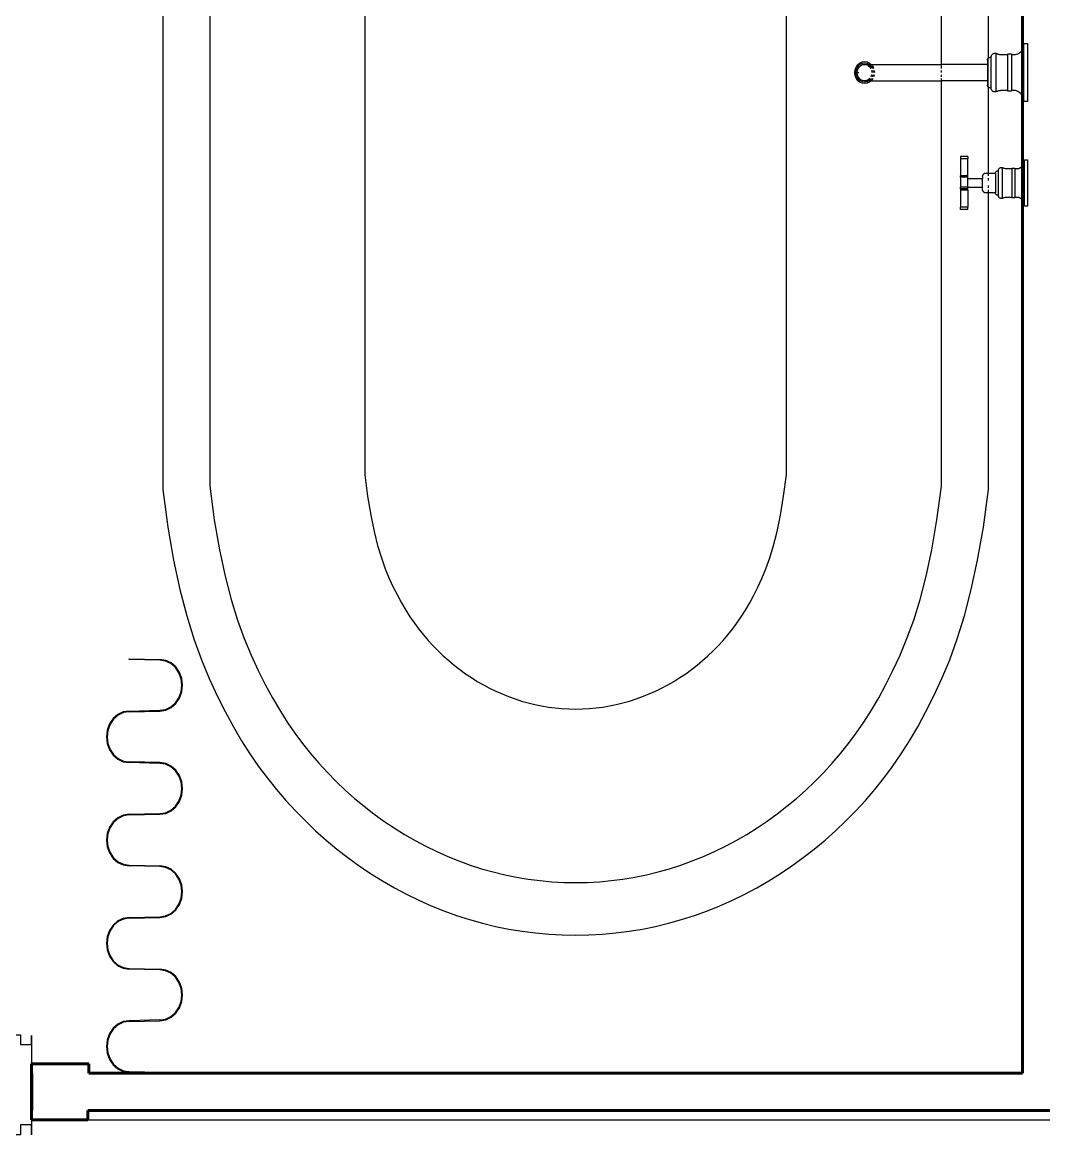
# Model space of a CAD drawing. Header units: metres. Extents: x 12.2 to 77.2, y 18.8 to 35.5.
# Drawn here: x 18.845 to 20.233, y 26.511 to 28.023 of the extents above; entities that cross this region are included whole.
import ezdxf

# ---------------------------------------------------------------- set-up
doc = ezdxf.new("R2010")
doc.units = ezdxf.units.M
doc.layers.add('A-WALL', color=250, linetype='Continuous', lineweight=60)

# ---------------------------------------------------------------- blocks, each defined once
blk = doc.blocks.new('*U26')
blk.add_lwpolyline([(33.6, 1124.4, -0.396717), (966.4, 192)], format="xyb")
for points in [[(72, 192), (33.6, 192), (33.6, 1124.4), (72, 1124.4)], [(33.6, 192), (16.8, 192), (16.8, 192), (16.8, 192), (16.8, 192), (16.8, 177), (0, 177), (0, 190.9), (0, 40.9), (0, 55.9), (16.8, 55.9), (16.8, 40.9), (33.6, 40.9), (33.6, 40.9), (50, 40.9), (50, 144), (33.6, 144)], [(1000, 177), (1000, 192), (1000, 192), (1000, 40.9), (1000, 55.9), (983.2, 55.9), (983.2, 40.9), (966.4, 40.9), (966.4, 40.9), (950, 40.9), (950, 144), (966.4, 144), (966.4, 192), (983.2, 192), (983.2, 177)]]:
    blk.add_lwpolyline(points, close=True)
blk.add_lwpolyline([(33.6, 192), (72, 192)])

msp = doc.modelspace()

# ---------------------------------------------------------------- linework, layer by layer
for p, q in [((19.036, 28.521), (19.036, 27.3877)), ((19.0999, 28.5163), (19.0999, 27.3924)), ((20.0938, 27.9655), (20.0938, 28.5163)), ((19.3103, 28.5008), (19.3103, 27.4079)), ((19.8833, 27.4079), (19.8833, 28.5008)), ((20.1576, 27.974), (20.1576, 28.0908)), ((20.2053, 27.9898), (20.2056, 27.9917)), ((20.2056, 27.9917), (20.2058, 27.9937)), ((20.2058, 27.9937), (20.2108, 27.9937)), ((20.2058, 27.9149), (20.2058, 27.9937)), ((20.2108, 27.9937), (20.2108, 27.9149)), ((20.1613, 27.9757), (20.1614, 27.9764)), ((20.1614, 27.9764), (20.1616, 27.9771)), ((20.1616, 27.9771), (20.1619, 27.9777)), ((20.1619, 27.9777), (20.1623, 27.9784)), ((20.1623, 27.9784), (20.1627, 27.9789)), ((20.1627, 27.9789), (20.1632, 27.9794)), ((20.1632, 27.9794), (20.1638, 27.9798)), ((20.1638, 27.9798), (20.1644, 27.9801)), ((20.1644, 27.9801), (20.165, 27.9804)), ((20.165, 27.9804), (20.1656, 27.9805)), ((20.1656, 27.9805), (20.1663, 27.9806)), ((20.1663, 27.9806), (20.1679, 27.9806)), ((20.1679, 27.9806), (20.1686, 27.9803)), ((20.1679, 27.9806), (20.1679, 27.9281)), ((20.1686, 27.9803), (20.1693, 27.98)), ((20.1693, 27.98), (20.17, 27.9797)), ((20.17, 27.9797), (20.1706, 27.9795)), ((20.1706, 27.9795), (20.1713, 27.9793)), ((20.1713, 27.9793), (20.172, 27.9792)), ((20.172, 27.9792), (20.1727, 27.979)), ((20.1727, 27.979), (20.1734, 27.9789)), ((20.1734, 27.9789), (20.1741, 27.9788)), ((20.1741, 27.9788), (20.1749, 27.9787)), ((20.1749, 27.9787), (20.1756, 27.9787)), ((20.1756, 27.9787), (20.1763, 27.9787)), ((20.1763, 27.9787), (20.1841, 27.9787)), ((20.1841, 27.9796), (20.1891, 27.9796)), ((20.1841, 27.9796), (20.1841, 27.9787)), ((20.1841, 27.9299), (20.1841, 27.9787)), ((20.1891, 27.9796), (20.1891, 27.9787)), ((20.1891, 27.9787), (20.1924, 27.9787)), ((20.1891, 27.9787), (20.1891, 27.9299)), ((20.1924, 27.9787), (20.1942, 27.9788)), ((20.1942, 27.9788), (20.1959, 27.9792)), ((20.1959, 27.9792), (20.1975, 27.9798)), ((20.1975, 27.9798), (20.1991, 27.9807)), ((20.1991, 27.9807), (20.2005, 27.9818)), ((20.2005, 27.9818), (20.2019, 27.9831)), ((20.2019, 27.9831), (20.203, 27.9846)), ((20.203, 27.9846), (20.204, 27.9862)), ((20.204, 27.9863), (20.2047, 27.9879)), ((20.204, 27.9862), (20.204, 27.9863)), ((20.2047, 27.9879), (20.2053, 27.9898)), ((19.9765, 27.9582), (19.9778, 27.9618)), ((19.9778, 27.9618), (19.9799, 27.9649)), ((19.9793, 27.9609), (19.9811, 27.9636)), ((19.9799, 27.9649), (19.9827, 27.9673)), ((19.9807, 27.9599), (19.9823, 27.9622)), ((19.9811, 27.9636), (19.9835, 27.9657)), ((19.9823, 27.9622), (19.9844, 27.964)), ((19.9827, 27.9673), (19.9859, 27.9688)), ((19.9835, 27.9657), (19.9864, 27.967)), ((19.9844, 27.964), (19.9868, 27.9651)), ((19.9859, 27.9688), (19.9894, 27.9693)), ((19.9864, 27.967), (19.9894, 27.9674)), ((19.9868, 27.9651), (19.9894, 27.9655)), ((19.9894, 27.9693), (19.9928, 27.9688)), ((19.9894, 27.9674), (19.9924, 27.967)), ((19.9894, 27.9655), (19.992, 27.9651)), ((19.9894, 27.9655), (19.9954, 27.9655)), ((19.9924, 27.967), (19.9952, 27.9657)), ((19.9928, 27.9688), (19.9961, 27.9673)), ((19.9934, 27.9645), (19.9944, 27.964)), ((19.9944, 27.964), (19.9964, 27.9622)), ((19.9952, 27.9657), (19.9954, 27.9655)), ((19.9954, 27.9655), (19.9971, 27.9641)), ((19.9982, 27.9655), (19.9954, 27.9655)), ((19.9961, 27.9673), (19.9982, 27.9655)), ((19.9964, 27.9622), (19.998, 27.9599)), ((19.9972, 27.964), (19.9976, 27.9636)), ((19.9976, 27.9636), (19.9995, 27.9609)), ((19.9982, 27.9655), (19.9987, 27.965)), ((19.9982, 27.9655), (20.0938, 27.9655)), ((19.9995, 27.964), (20.001, 27.9618)), ((20.001, 27.9618), (20.0017, 27.9599)), ((20.0938, 27.9651), (20.0938, 27.9655)), ((20.1563, 27.9655), (20.0938, 27.9655)), ((20.0938, 27.9599), (20.0938, 27.964)), ((20.1563, 27.9712), (20.1564, 27.9718)), ((20.1563, 27.9712), (20.1563, 27.9655)), ((20.1563, 27.9655), (20.1563, 27.9431)), ((20.1564, 27.9718), (20.1566, 27.9724)), ((20.1566, 27.9724), (20.1568, 27.973)), ((20.1568, 27.973), (20.1571, 27.9735)), ((20.1571, 27.9735), (20.1575, 27.974)), ((20.1575, 27.974), (20.1576, 27.974)), ((20.1575, 27.9347), (20.1575, 27.974)), ((20.1576, 27.974), (20.158, 27.9744)), ((20.158, 27.9744), (20.1585, 27.9747)), ((20.1585, 27.9747), (20.159, 27.9749)), ((20.159, 27.9749), (20.1596, 27.975)), ((20.1596, 27.975), (20.1601, 27.9751)), ((20.1601, 27.9751), (20.1607, 27.9751)), ((20.1607, 27.9751), (20.1613, 27.9749)), ((20.1613, 27.9749), (20.1613, 27.9757)), ((20.1613, 27.9337), (20.1613, 27.9749)), ((19.976, 27.9543), (19.9765, 27.9582)), ((19.9765, 27.9504), (19.976, 27.9543)), ((19.9778, 27.9468), (19.9765, 27.9504)), ((19.9777, 27.9543), (19.9781, 27.9577)), ((19.9781, 27.9509), (19.9777, 27.9543)), ((19.9799, 27.9437), (19.9778, 27.9468)), ((19.9781, 27.9577), (19.9793, 27.9609)), ((19.9793, 27.9477), (19.9781, 27.9509)), ((19.9811, 27.945), (19.9793, 27.9477)), ((19.9794, 27.9543), (19.9798, 27.9572)), ((19.9798, 27.9514), (19.9794, 27.9543)), ((19.9794, 27.9543), (19.9816, 27.9543)), ((19.9798, 27.9572), (19.9807, 27.9599)), ((19.9807, 27.9487), (19.9798, 27.9514)), ((19.9823, 27.9464), (19.9807, 27.9487)), ((19.9844, 27.9446), (19.9823, 27.9464)), ((19.9964, 27.9464), (19.9944, 27.9446)), ((19.9986, 27.9464), (19.9976, 27.945)), ((19.999, 27.9514), (19.998, 27.9487)), ((20.0007, 27.9464), (19.9988, 27.9437)), ((19.999, 27.9572), (19.9994, 27.9543)), ((19.9995, 27.9609), (19.9999, 27.9599)), ((20.0007, 27.9509), (19.9999, 27.9487)), ((20.0007, 27.9572), (20.0011, 27.9543)), ((20.0007, 27.9514), (20.0007, 27.9509)), ((20.0023, 27.9504), (20.0017, 27.9487)), ((20.0024, 27.9514), (20.0023, 27.9504)), ((20.0024, 27.9572), (20.0027, 27.9543)), ((20.0938, 27.9543), (20.0938, 27.9572)), ((20.0938, 27.9487), (20.0938, 27.9514)), ((20.0938, 27.9431), (20.0938, 27.9464)), ((19.9827, 27.9413), (19.9799, 27.9437)), ((19.9835, 27.9429), (19.9811, 27.945)), ((19.9859, 27.9398), (19.9827, 27.9413)), ((19.9864, 27.9416), (19.9835, 27.9429)), ((19.9868, 27.9435), (19.9844, 27.9446)), ((19.9894, 27.9393), (19.9859, 27.9398)), ((19.9894, 27.9412), (19.9864, 27.9416)), ((19.9894, 27.9431), (19.9868, 27.9435)), ((19.992, 27.9435), (19.9894, 27.9431)), ((19.9894, 27.9431), (19.9954, 27.9431)), ((19.9924, 27.9416), (19.9894, 27.9412)), ((19.9928, 27.9398), (19.9894, 27.9393)), ((19.9944, 27.9446), (19.992, 27.9435)), ((19.9952, 27.9429), (19.9924, 27.9416)), ((19.9961, 27.9413), (19.9928, 27.9398)), ((19.9954, 27.9431), (19.9952, 27.9429)), ((19.9976, 27.945), (19.9954, 27.9431)), ((19.9982, 27.9431), (19.9954, 27.9431)), ((19.9982, 27.9431), (19.9961, 27.9413)), ((19.9988, 27.9437), (19.9982, 27.9431)), ((19.9982, 27.9431), (20.0938, 27.9431)), ((20.0938, 27.3924), (20.0938, 27.9431)), ((20.1563, 27.9431), (20.0938, 27.9431)), ((20.1563, 27.9431), (20.1563, 27.9374)), ((20.1564, 27.9368), (20.1563, 27.9374)), ((20.1566, 27.9362), (20.1564, 27.9368)), ((20.1568, 27.9356), (20.1566, 27.9362)), ((20.1571, 27.9351), (20.1568, 27.9356)), ((20.1575, 27.9347), (20.1571, 27.9351)), ((20.1576, 27.9346), (20.1575, 27.9347)), ((20.158, 27.9343), (20.1576, 27.9346)), ((20.1576, 27.8178), (20.1576, 27.9346)), ((20.1585, 27.9339), (20.158, 27.9343)), ((20.159, 27.9337), (20.1585, 27.9339)), ((20.1596, 27.9336), (20.159, 27.9337)), ((20.1601, 27.9335), (20.1596, 27.9336)), ((20.1607, 27.9336), (20.1601, 27.9335)), ((20.1613, 27.9337), (20.1607, 27.9336)), ((20.1613, 27.9329), (20.1613, 27.9337)), ((20.1614, 27.9322), (20.1613, 27.9329)), ((20.1616, 27.9315), (20.1614, 27.9322)), ((20.1619, 27.9309), (20.1616, 27.9315)), ((20.1623, 27.9303), (20.1619, 27.9309)), ((20.1627, 27.9297), (20.1623, 27.9303)), ((20.1632, 27.9292), (20.1627, 27.9297)), ((20.1638, 27.9288), (20.1632, 27.9292)), ((20.1644, 27.9285), (20.1638, 27.9288)), ((20.165, 27.9282), (20.1644, 27.9285)), ((20.1656, 27.9281), (20.165, 27.9282)), ((20.1663, 27.9281), (20.1656, 27.9281)), ((20.1679, 27.9281), (20.1663, 27.9281)), ((20.1686, 27.9284), (20.1679, 27.9281)), ((20.1693, 27.9286), (20.1686, 27.9284)), ((20.17, 27.9289), (20.1693, 27.9286)), ((20.1706, 27.9291), (20.17, 27.9289)), ((20.1713, 27.9293), (20.1706, 27.9291)), ((20.172, 27.9295), (20.1713, 27.9293)), ((20.1727, 27.9296), (20.172, 27.9295)), ((20.1734, 27.9297), (20.1727, 27.9296)), ((20.1741, 27.9298), (20.1734, 27.9297)), ((20.1749, 27.9299), (20.1741, 27.9298)), ((20.1756, 27.9299), (20.1749, 27.9299)), ((20.1763, 27.9299), (20.1756, 27.9299)), ((20.1841, 27.9299), (20.1763, 27.9299)), ((20.1841, 27.929), (20.1841, 27.9299)), ((20.1891, 27.929), (20.1841, 27.929)), ((20.1924, 27.9299), (20.1891, 27.9299)), ((20.1891, 27.929), (20.1891, 27.9299)), ((20.1942, 27.9298), (20.1924, 27.9299)), ((20.1959, 27.9294), (20.1942, 27.9298)), ((20.1975, 27.9288), (20.1959, 27.9294)), ((20.1991, 27.9279), (20.1975, 27.9288)), ((20.2005, 27.9268), (20.1991, 27.9279)), ((20.2019, 27.9255), (20.2005, 27.9268)), ((20.203, 27.9241), (20.2019, 27.9255)), ((20.204, 27.9224), (20.203, 27.9241)), ((20.204, 27.9223), (20.204, 27.9224)), ((20.2047, 27.9207), (20.204, 27.9223)), ((20.2053, 27.9188), (20.2047, 27.9207)), ((20.2056, 27.9169), (20.2053, 27.9188)), ((20.2058, 27.9149), (20.2056, 27.9169)), ((20.2108, 27.9149), (20.2058, 27.9149)), ((20.1297, 27.8403), (20.1197, 27.8403)), ((20.1197, 27.8403), (20.1197, 27.837)), ((20.1297, 27.8403), (20.1297, 27.837)), ((20.1297, 27.837), (20.1197, 27.837)), ((20.1197, 27.837), (20.1197, 27.8139)), ((20.1297, 27.8139), (20.1297, 27.837)), ((20.1736, 27.825), (20.1741, 27.8252)), ((20.1741, 27.8252), (20.1746, 27.8253)), ((20.1746, 27.8253), (20.1752, 27.8253)), ((20.1752, 27.8253), (20.1765, 27.8253)), ((20.1765, 27.8253), (20.177, 27.8251)), ((20.1765, 27.8253), (20.1765, 27.7833)), ((20.177, 27.8251), (20.1776, 27.8249)), ((20.2002, 27.8247), (20.2014, 27.8254)), ((20.2014, 27.8254), (20.2026, 27.8263)), ((20.2026, 27.8263), (20.2036, 27.8273)), ((20.2036, 27.8273), (20.204, 27.8278)), ((20.204, 27.8278), (20.2046, 27.8285)), ((20.2046, 27.8285), (20.2053, 27.8298)), ((20.2053, 27.8298), (20.206, 27.8312)), ((20.206, 27.8312), (20.2064, 27.8327)), ((20.2064, 27.8327), (20.2067, 27.8343)), ((20.2067, 27.8343), (20.2068, 27.8358)), ((20.2068, 27.8358), (20.2108, 27.8358)), ((20.2068, 27.7728), (20.2068, 27.8358)), ((20.2108, 27.8358), (20.2108, 27.7728)), ((20.1197, 27.8123), (20.1197, 27.8139)), ((20.1297, 27.8139), (20.1197, 27.8139)), ((20.1297, 27.8123), (20.1197, 27.8123)), ((20.1197, 27.8123), (20.1197, 27.7985)), ((20.1297, 27.8123), (20.1297, 27.8139)), ((20.1297, 27.8103), (20.1297, 27.8123)), ((20.1297, 27.8103), (20.1498, 27.8103)), ((20.1297, 27.7985), (20.1297, 27.8103)), ((20.1498, 27.8139), (20.1499, 27.8145)), ((20.1498, 27.8133), (20.1498, 27.8139)), ((20.1498, 27.8133), (20.1498, 27.8103)), ((20.1498, 27.7983), (20.1498, 27.8103)), ((20.1499, 27.8145), (20.1501, 27.8151)), ((20.1501, 27.8151), (20.1503, 27.8156)), ((20.1503, 27.8156), (20.1506, 27.8161)), ((20.1506, 27.8161), (20.151, 27.8165)), ((20.151, 27.8165), (20.1514, 27.8169)), ((20.1514, 27.8169), (20.1518, 27.8172)), ((20.1518, 27.8172), (20.1523, 27.8175)), ((20.1523, 27.8175), (20.1528, 27.8177)), ((20.1528, 27.8177), (20.1533, 27.8178)), ((20.1533, 27.8178), (20.1538, 27.8178)), ((20.1538, 27.8178), (20.1576, 27.8178)), ((20.1576, 27.8178), (20.1672, 27.8178)), ((20.1576, 27.8139), (20.1576, 27.8174)), ((20.1576, 27.8078), (20.1576, 27.8111)), ((20.1672, 27.8183), (20.1674, 27.8188)), ((20.1672, 27.8178), (20.1672, 27.8183)), ((20.1672, 27.8178), (20.1672, 27.7908)), ((20.1674, 27.8188), (20.1676, 27.8193)), ((20.1676, 27.8193), (20.1679, 27.8197)), ((20.1679, 27.8197), (20.1682, 27.8201)), ((20.1682, 27.8201), (20.1685, 27.8204)), ((20.1685, 27.8204), (20.1689, 27.8206)), ((20.1689, 27.8206), (20.1694, 27.8208)), ((20.1694, 27.8208), (20.1698, 27.8209)), ((20.1698, 27.8209), (20.1703, 27.821)), ((20.1703, 27.821), (20.1707, 27.8209)), ((20.1707, 27.8209), (20.1712, 27.8208)), ((20.1712, 27.8214), (20.1713, 27.822)), ((20.1712, 27.8208), (20.1712, 27.8214)), ((20.1712, 27.7878), (20.1712, 27.8208)), ((20.1713, 27.822), (20.1715, 27.8226)), ((20.1715, 27.8226), (20.1717, 27.8231)), ((20.1717, 27.8231), (20.172, 27.8236)), ((20.172, 27.8236), (20.1723, 27.824)), ((20.1723, 27.824), (20.1727, 27.8244)), ((20.1727, 27.8244), (20.1732, 27.8247)), ((20.1732, 27.8247), (20.1736, 27.825)), ((20.1776, 27.8249), (20.1781, 27.8247)), ((20.1781, 27.8247), (20.1787, 27.8245)), ((20.1787, 27.8245), (20.1792, 27.8243)), ((20.1792, 27.8243), (20.1798, 27.8242)), ((20.1798, 27.8242), (20.1803, 27.8241)), ((20.1803, 27.8241), (20.1809, 27.824)), ((20.1809, 27.824), (20.1815, 27.8239)), ((20.1815, 27.8239), (20.182, 27.8239)), ((20.182, 27.8239), (20.1826, 27.8238)), ((20.1826, 27.8238), (20.1832, 27.8238)), ((20.1832, 27.8238), (20.1894, 27.8238)), ((20.1894, 27.8246), (20.1934, 27.8246)), ((20.1894, 27.8246), (20.1894, 27.8238)), ((20.1894, 27.8238), (20.1894, 27.7848)), ((20.1934, 27.8246), (20.1934, 27.8238)), ((20.1934, 27.8238), (20.1961, 27.8238)), ((20.1934, 27.8238), (20.1934, 27.7848)), ((20.1961, 27.8238), (20.1975, 27.8239)), ((20.1975, 27.8239), (20.1988, 27.8242)), ((20.1988, 27.8242), (20.2002, 27.8247)), ((20.1297, 27.7985), (20.1197, 27.7985)), ((20.1197, 27.7964), (20.1197, 27.7985)), ((20.1297, 27.7964), (20.1197, 27.7964)), ((20.1197, 27.7964), (20.1197, 27.7947)), ((20.1297, 27.7983), (20.1297, 27.7985)), ((20.1498, 27.7983), (20.1297, 27.7983)), ((20.1297, 27.7964), (20.1297, 27.7983)), ((20.1297, 27.7947), (20.1297, 27.7964)), ((20.1498, 27.7953), (20.1498, 27.7983)), ((20.1498, 27.7947), (20.1498, 27.7953)), ((20.1576, 27.7976), (20.1576, 27.8008)), ((20.1576, 27.7908), (20.1576, 27.7948)), ((20.1197, 27.7947), (20.1197, 27.7716)), ((20.1297, 27.7947), (20.1197, 27.7947)), ((20.1297, 27.7947), (20.1297, 27.7716)), ((20.1499, 27.7942), (20.1498, 27.7947)), ((20.1501, 27.7936), (20.1499, 27.7942)), ((20.1503, 27.7931), (20.1501, 27.7936)), ((20.1506, 27.7926), (20.1503, 27.7931)), ((20.151, 27.7921), (20.1506, 27.7926)), ((20.1514, 27.7918), (20.151, 27.7921)), ((20.1518, 27.7914), (20.1514, 27.7918)), ((20.1523, 27.7912), (20.1518, 27.7914)), ((20.1528, 27.791), (20.1523, 27.7912)), ((20.1533, 27.7909), (20.1528, 27.791)), ((20.1538, 27.7908), (20.1533, 27.7909)), ((20.1576, 27.7908), (20.1538, 27.7908)), ((20.1576, 27.3877), (20.1576, 27.7908)), ((20.1672, 27.7908), (20.1576, 27.7908)), ((20.1672, 27.7903), (20.1672, 27.7908)), ((20.1674, 27.7898), (20.1672, 27.7903)), ((20.1676, 27.7894), (20.1674, 27.7898)), ((20.1679, 27.789), (20.1676, 27.7894)), ((20.1682, 27.7886), (20.1679, 27.789)), ((20.1685, 27.7883), (20.1682, 27.7886)), ((20.1689, 27.788), (20.1685, 27.7883)), ((20.1694, 27.7879), (20.1689, 27.788)), ((20.1698, 27.7877), (20.1694, 27.7879)), ((20.1703, 27.7877), (20.1698, 27.7877)), ((20.1707, 27.7877), (20.1703, 27.7877)), ((20.1712, 27.7878), (20.1707, 27.7877)), ((20.1712, 27.7872), (20.1712, 27.7878)), ((20.1713, 27.7867), (20.1712, 27.7872)), ((20.1715, 27.7861), (20.1713, 27.7867)), ((20.1717, 27.7856), (20.1715, 27.7861)), ((20.172, 27.7851), (20.1717, 27.7856)), ((20.1723, 27.7846), (20.172, 27.7851)), ((20.1727, 27.7843), (20.1723, 27.7846)), ((20.1732, 27.7839), (20.1727, 27.7843)), ((20.1736, 27.7837), (20.1732, 27.7839)), ((20.1741, 27.7835), (20.1736, 27.7837)), ((20.1746, 27.7834), (20.1741, 27.7835)), ((20.1752, 27.7833), (20.1746, 27.7834)), ((20.1765, 27.7833), (20.1752, 27.7833)), ((20.177, 27.7836), (20.1765, 27.7833)), ((20.1776, 27.7838), (20.177, 27.7836)), ((20.1781, 27.784), (20.1776, 27.7838)), ((20.1787, 27.7842), (20.1781, 27.784)), ((20.1792, 27.7843), (20.1787, 27.7842)), ((20.1798, 27.7845), (20.1792, 27.7843)), ((20.1803, 27.7846), (20.1798, 27.7845)), ((20.1809, 27.7847), (20.1803, 27.7846)), ((20.1815, 27.7847), (20.1809, 27.7847)), ((20.182, 27.7848), (20.1815, 27.7847)), ((20.1826, 27.7848), (20.182, 27.7848)), ((20.1832, 27.7848), (20.1826, 27.7848)), ((20.1894, 27.7848), (20.1832, 27.7848)), ((20.1894, 27.7841), (20.1894, 27.7848)), ((20.1934, 27.7841), (20.1894, 27.7841)), ((20.1961, 27.7848), (20.1934, 27.7848)), ((20.1934, 27.7841), (20.1934, 27.7848)), ((20.1975, 27.7847), (20.1961, 27.7848)), ((20.1988, 27.7844), (20.1975, 27.7847)), ((20.2002, 27.7839), (20.1988, 27.7844)), ((20.2014, 27.7832), (20.2002, 27.7839)), ((20.2026, 27.7824), (20.2014, 27.7832)), ((20.2036, 27.7813), (20.2026, 27.7824)), ((20.204, 27.7808), (20.2036, 27.7813)), ((20.2046, 27.7801), (20.204, 27.7808)), ((20.2053, 27.7788), (20.2046, 27.7801)), ((20.1297, 27.7716), (20.1197, 27.7716)), ((20.1197, 27.7683), (20.1197, 27.7716)), ((20.1297, 27.7683), (20.1197, 27.7683)), ((20.1297, 27.7683), (20.1297, 27.7716)), ((20.206, 27.7774), (20.2053, 27.7788)), ((20.2064, 27.7759), (20.206, 27.7774)), ((20.2067, 27.7744), (20.2064, 27.7759)), ((20.2068, 27.7728), (20.2067, 27.7744)), ((20.2108, 27.7728), (20.2068, 27.7728)), ((18.9903, 27.158), (19.0322, 27.157)), ((18.9903, 27.157), (18.9903, 27.158)), ((19.0322, 27.156), (18.9903, 27.157)), ((19.0401, 27.1558), (19.0322, 27.157)), ((19.0399, 27.1549), (19.0322, 27.156)), ((19.047, 27.1515), (19.0399, 27.1549)), ((19.0475, 27.1523), (19.0401, 27.1558)), ((19.0532, 27.1461), (19.047, 27.1515)), ((19.0538, 27.1468), (19.0475, 27.1523)), ((19.0579, 27.139), (19.0532, 27.1461)), ((19.0586, 27.1395), (19.0538, 27.1468)), ((19.0608, 27.1308), (19.0579, 27.139)), ((19.0617, 27.131), (19.0586, 27.1395)), ((19.0619, 27.122), (19.0608, 27.1308)), ((19.0627, 27.122), (19.0617, 27.131)), ((19.0608, 27.1132), (19.0619, 27.122)), ((19.0617, 27.1129), (19.0627, 27.122)), ((19.0532, 27.0979), (19.0579, 27.1049)), ((19.0538, 27.0972), (19.0586, 27.1044)), ((19.0579, 27.1049), (19.0608, 27.1132)), ((19.0586, 27.1044), (19.0617, 27.1129)), ((18.9824, 27.0857), (18.975, 27.0822)), ((18.9826, 27.0848), (18.9754, 27.0814)), ((18.9903, 27.0869), (18.9824, 27.0857)), ((18.9903, 27.0859), (18.9826, 27.0848)), ((18.9903, 27.0869), (19.0322, 27.0879)), ((18.9903, 27.0859), (19.0322, 27.0869)), ((19.0322, 27.0879), (19.0399, 27.0891)), ((19.0322, 27.0869), (19.0401, 27.0881)), ((19.0399, 27.0891), (19.047, 27.0925)), ((19.0401, 27.0881), (19.0475, 27.0916)), ((19.047, 27.0925), (19.0532, 27.0979)), ((19.0475, 27.0916), (19.0538, 27.0972)), ((18.9638, 27.0694), (18.9607, 27.0609)), ((18.9687, 27.0766), (18.9638, 27.0694)), ((18.9693, 27.0759), (18.9646, 27.0689)), ((18.975, 27.0822), (18.9687, 27.0766)), ((18.9754, 27.0814), (18.9693, 27.0759)), ((18.9607, 27.0609), (18.9597, 27.0519)), ((18.9616, 27.0607), (18.9606, 27.0519)), ((18.9646, 27.0689), (18.9616, 27.0607)), ((18.9597, 27.0519), (18.9607, 27.0428)), ((18.9606, 27.0519), (18.9616, 27.043)), ((18.9607, 27.0428), (18.9638, 27.0343)), ((18.9616, 27.043), (18.9646, 27.0348)), ((18.9638, 27.0343), (18.9687, 27.0271)), ((18.9646, 27.0348), (18.9693, 27.0278)), ((18.9687, 27.0271), (18.975, 27.0215)), ((18.9693, 27.0278), (18.9754, 27.0224)), ((18.975, 27.0215), (18.9824, 27.018)), ((18.9754, 27.0224), (18.9826, 27.019)), ((18.9824, 27.018), (18.9903, 27.0168)), ((18.9826, 27.019), (18.9903, 27.0178)), ((19.0322, 27.0168), (18.9903, 27.0178)), ((19.0322, 27.0158), (18.9903, 27.0168)), ((19.0401, 27.0156), (19.0322, 27.0168)), ((19.0399, 27.0146), (19.0322, 27.0158)), ((19.047, 27.0112), (19.0399, 27.0146)), ((19.0475, 27.0121), (19.0401, 27.0156)), ((19.0532, 27.0058), (19.047, 27.0112)), ((19.0538, 27.0065), (19.0475, 27.0121)), ((19.0579, 26.9988), (19.0532, 27.0058)), ((19.0586, 26.9993), (19.0538, 27.0065)), ((19.0608, 26.9906), (19.0579, 26.9988)), ((19.0617, 26.9908), (19.0586, 26.9993)), ((19.0619, 26.9817), (19.0608, 26.9906)), ((19.0608, 26.9729), (19.0619, 26.9817)), ((19.0627, 26.9817), (19.0617, 26.9908)), ((19.0617, 26.9727), (19.0627, 26.9817)), ((19.0532, 26.9577), (19.0579, 26.9647)), ((19.0538, 26.957), (19.0586, 26.9642)), ((19.0579, 26.9647), (19.0608, 26.9729)), ((19.0586, 26.9642), (19.0617, 26.9727)), ((19.0322, 26.9477), (19.0399, 26.9488)), ((19.0399, 26.9488), (19.047, 26.9523)), ((19.0401, 26.9479), (19.0475, 26.9514)), ((19.047, 26.9523), (19.0532, 26.9577)), ((19.0475, 26.9514), (19.0538, 26.957)), ((18.9687, 26.9364), (18.9638, 26.9292)), ((18.9693, 26.9357), (18.9646, 26.9287)), ((18.975, 26.942), (18.9687, 26.9364)), ((18.9754, 26.9411), (18.9693, 26.9357)), ((18.9824, 26.9455), (18.975, 26.942)), ((18.9826, 26.9445), (18.9754, 26.9411)), ((18.9903, 26.9467), (18.9824, 26.9455)), ((18.9903, 26.9457), (18.9826, 26.9445)), ((18.9903, 26.9467), (19.0322, 26.9477)), ((18.9903, 26.9457), (19.0322, 26.9467)), ((19.0322, 26.9467), (19.0401, 26.9479)), ((18.9607, 26.9207), (18.9597, 26.9116)), ((18.9616, 26.9204), (18.9606, 26.9116)), ((18.9638, 26.9292), (18.9607, 26.9207)), ((18.9646, 26.9287), (18.9616, 26.9204)), ((18.9597, 26.9116), (18.9607, 26.9026)), ((18.9606, 26.9116), (18.9616, 26.9028)), ((18.9607, 26.9026), (18.9638, 26.8941)), ((18.9616, 26.9028), (18.9646, 26.8946)), ((18.9638, 26.8941), (18.9687, 26.8868)), ((18.9646, 26.8946), (18.9693, 26.8875)), ((18.9687, 26.8868), (18.975, 26.8813)), ((18.9693, 26.8875), (18.9754, 26.8821)), ((18.975, 26.8813), (18.9824, 26.8778)), ((18.9754, 26.8821), (18.9826, 26.8787)), ((18.9824, 26.8778), (18.9903, 26.8766)), ((18.9826, 26.8787), (18.9903, 26.8776)), ((18.9903, 26.8776), (19.0322, 26.8766)), ((19.0322, 26.8756), (18.9903, 26.8766)), ((19.0401, 26.8754), (19.0322, 26.8766)), ((19.0399, 26.8744), (19.0322, 26.8756)), ((19.047, 26.871), (19.0399, 26.8744)), ((19.0475, 26.8719), (19.0401, 26.8754)), ((19.0532, 26.8656), (19.047, 26.871)), ((19.0538, 26.8663), (19.0475, 26.8719)), ((19.0579, 26.8585), (19.0532, 26.8656)), ((19.0586, 26.859), (19.0538, 26.8663)), ((19.0608, 26.8503), (19.0579, 26.8585)), ((19.0617, 26.8506), (19.0586, 26.859)), ((19.0619, 26.8415), (19.0608, 26.8503)), ((19.0627, 26.8415), (19.0617, 26.8506)), ((19.0579, 26.8245), (19.0608, 26.8327)), ((19.0586, 26.824), (19.0617, 26.8324)), ((19.0608, 26.8327), (19.0619, 26.8415)), ((19.0617, 26.8324), (19.0627, 26.8415)), ((19.047, 26.812), (19.0532, 26.8174)), ((19.0475, 26.8112), (19.0538, 26.8167)), ((19.0532, 26.8174), (19.0579, 26.8245)), ((19.0538, 26.8167), (19.0586, 26.824)), ((18.975, 26.8018), (18.9687, 26.7962)), ((18.9754, 26.8009), (18.9693, 26.7955)), ((18.9824, 26.8053), (18.975, 26.8018)), ((18.9826, 26.8043), (18.9754, 26.8009)), ((18.9903, 26.8065), (18.9824, 26.8053)), ((18.9903, 26.8055), (18.9826, 26.8043)), ((18.9903, 26.8065), (19.0322, 26.8075)), ((18.9903, 26.8055), (19.0322, 26.8065)), ((19.0322, 26.8075), (19.0399, 26.8086)), ((19.0322, 26.8065), (19.0401, 26.8077)), ((19.0399, 26.8086), (19.047, 26.812)), ((19.0401, 26.8077), (19.0475, 26.8112)), ((18.9638, 26.7889), (18.9607, 26.7805)), ((18.9646, 26.7884), (18.9616, 26.7802)), ((18.9687, 26.7962), (18.9638, 26.7889)), ((18.9693, 26.7955), (18.9646, 26.7884)), ((18.9607, 26.7805), (18.9597, 26.7714)), ((18.9597, 26.7714), (18.9607, 26.7623)), ((18.9616, 26.7802), (18.9606, 26.7714)), ((18.9606, 26.7714), (18.9616, 26.7626)), ((18.9607, 26.7623), (18.9638, 26.7539)), ((18.9616, 26.7626), (18.9646, 26.7544)), ((18.9638, 26.7539), (18.9687, 26.7466)), ((18.9646, 26.7544), (18.9693, 26.7473)), ((18.9687, 26.7466), (18.975, 26.741)), ((18.9693, 26.7473), (18.9754, 26.7419)), ((18.975, 26.741), (18.9824, 26.7375)), ((18.9754, 26.7419), (18.9826, 26.7385)), ((18.9824, 26.7375), (18.9903, 26.7363)), ((18.9826, 26.7385), (18.9903, 26.7373)), ((18.9903, 26.7373), (19.0322, 26.7363)), ((19.0322, 26.7353), (18.9903, 26.7363)), ((19.0401, 26.7351), (19.0322, 26.7363)), ((19.0399, 26.7342), (19.0322, 26.7353)), ((19.047, 26.7308), (19.0399, 26.7342)), ((19.0475, 26.7316), (19.0401, 26.7351)), ((19.0532, 26.7254), (19.047, 26.7308)), ((19.0538, 26.7261), (19.0475, 26.7316)), ((19.0579, 26.7183), (19.0532, 26.7254)), ((19.0586, 26.7188), (19.0538, 26.7261)), ((19.0608, 26.7101), (19.0579, 26.7183)), ((19.0617, 26.7104), (19.0586, 26.7188)), ((19.0619, 26.7013), (19.0608, 26.7101)), ((19.0627, 26.7013), (19.0617, 26.7104)), ((19.0579, 26.6843), (19.0608, 26.6925)), ((19.0586, 26.6838), (19.0617, 26.6922)), ((19.0608, 26.6925), (19.0619, 26.7013)), ((19.0617, 26.6922), (19.0627, 26.7013)), ((19.047, 26.6718), (19.0532, 26.6772)), ((19.0475, 26.6709), (19.0538, 26.6765)), ((19.0532, 26.6772), (19.0579, 26.6843)), ((19.0538, 26.6765), (19.0586, 26.6838)), ((18.975, 26.6615), (18.9687, 26.656)), ((18.9824, 26.665), (18.975, 26.6615)), ((18.9826, 26.6641), (18.9754, 26.6607)), ((18.9903, 26.6662), (18.9824, 26.665)), ((18.9903, 26.6652), (18.9826, 26.6641)), ((19.0322, 26.6672), (18.9903, 26.6662)), ((18.9903, 26.6652), (19.0322, 26.6662)), ((19.0322, 26.6672), (19.0399, 26.6684)), ((19.0322, 26.6662), (19.0401, 26.6674)), ((19.0399, 26.6684), (19.047, 26.6718)), ((19.0401, 26.6674), (19.0475, 26.6709)), ((18.9638, 26.6487), (18.9607, 26.6402)), ((18.9646, 26.6482), (18.9616, 26.64)), ((18.9687, 26.656), (18.9638, 26.6487)), ((18.9693, 26.6553), (18.9646, 26.6482)), ((18.9754, 26.6607), (18.9693, 26.6553)), ((18.9607, 26.6402), (18.9597, 26.6312)), ((18.9597, 26.6312), (18.9607, 26.6221)), ((18.9616, 26.64), (18.9606, 26.6312)), ((18.9606, 26.6312), (18.9616, 26.6224)), ((18.9607, 26.6221), (18.9638, 26.6136)), ((18.9616, 26.6224), (18.9646, 26.6141)), ((18.9638, 26.6136), (18.9687, 26.6064)), ((18.9646, 26.6141), (18.9693, 26.6071)), ((18.9687, 26.6064), (18.975, 26.6008)), ((18.9693, 26.6071), (18.9754, 26.6017)), ((18.975, 26.6008), (18.9824, 26.5973)), ((18.9754, 26.6017), (18.9826, 26.5983)), ((18.9824, 26.5973), (18.9903, 26.5961)), ((18.9826, 26.5983), (18.9903, 26.5971)), ((18.9903, 26.5971), (19.0322, 26.5961)), ((19.0322, 26.5951), (18.9903, 26.5961)), ((19.0322, 26.5961), (19.0322, 26.5951)), ((18.934, 26.5316), (20.2675, 26.5316))]:
    msp.add_line(p, q)
for points in [[(19.3103, 27.4079), (19.3142, 27.3787), (19.3185, 27.3532), (19.323, 27.331), (19.3279, 27.3118), (19.333, 27.295), (19.3382, 27.2803), (19.3437, 27.2672), (19.3492, 27.2552), (19.3547, 27.2442), (19.3603, 27.2338), (19.366, 27.2241), (19.3718, 27.215), (19.3778, 27.2064), (19.3838, 27.1982), (19.3901, 27.1904), (19.3965, 27.1829), (19.4032, 27.1756), (19.4101, 27.1686), (19.4171, 27.1619), (19.4244, 27.1554), (19.4318, 27.1492), (19.4395, 27.1433), (19.4473, 27.1377), (19.4552, 27.1323), (19.4633, 27.1272), (19.4715, 27.1225), (19.4799, 27.118), (19.4884, 27.1139), (19.4971, 27.1101), (19.5058, 27.1066), (19.5146, 27.1034), (19.5235, 27.1005), (19.5325, 27.098), (19.5416, 27.0958), (19.5507, 27.0939), (19.5598, 27.0924), (19.5691, 27.0912), (19.5783, 27.0904), (19.5875, 27.0898), (19.5968, 27.0897), (19.6061, 27.0898), (19.6153, 27.0904), (19.6246, 27.0912), (19.6338, 27.0924), (19.6429, 27.0939), (19.6521, 27.0958), (19.6611, 27.098), (19.6701, 27.1005), (19.679, 27.1034), (19.6878, 27.1066), (19.6966, 27.1101), (19.7052, 27.1139), (19.7137, 27.118), (19.7221, 27.1225), (19.7303, 27.1272), (19.7384, 27.1323), (19.7464, 27.1377), (19.7542, 27.1433), (19.7618, 27.1492), (19.7692, 27.1554), (19.7765, 27.1619), (19.7835, 27.1686), (19.7904, 27.1756), (19.7971, 27.1829), (19.8035, 27.1904), (19.8098, 27.1982), (19.8159, 27.2064), (19.8218, 27.215), (19.8276, 27.2241), (19.8333, 27.2338), (19.8389, 27.2442), (19.8445, 27.2552), (19.85, 27.2672), (19.8554, 27.2803), (19.8607, 27.295), (19.8657, 27.3118), (19.8706, 27.331), (19.8752, 27.3532), (19.8794, 27.3787), (19.8833, 27.4079)], [(19.036, 27.3877), (19.0429, 27.3369), (19.0506, 27.2918), (19.0592, 27.2519), (19.0685, 27.2164), (19.0783, 27.1849), (19.0886, 27.1567), (19.0992, 27.1312), (19.11, 27.1078), (19.1209, 27.0861), (19.1319, 27.0657), (19.1431, 27.0466), (19.1545, 27.0287), (19.1662, 27.0117), (19.1782, 26.9956), (19.1905, 26.9803), (19.2031, 26.9656), (19.2162, 26.9513), (19.2297, 26.9376), (19.2436, 26.9243), (19.2579, 26.9116), (19.2725, 26.8994), (19.2875, 26.8878), (19.3028, 26.8767), (19.3184, 26.8662), (19.3344, 26.8562), (19.3506, 26.8469), (19.367, 26.8381), (19.3838, 26.83), (19.4007, 26.8224), (19.4179, 26.8155), (19.4352, 26.8093), (19.4527, 26.8037), (19.4704, 26.7987), (19.4882, 26.7944), (19.5061, 26.7907), (19.5241, 26.7877), (19.5422, 26.7854), (19.5604, 26.7837), (19.5786, 26.7827), (19.5968, 26.7823), (19.615, 26.7827), (19.6332, 26.7837), (19.6514, 26.7854), (19.6695, 26.7877), (19.6875, 26.7907), (19.7054, 26.7944), (19.7232, 26.7987), (19.7409, 26.8037), (19.7584, 26.8093), (19.7758, 26.8155), (19.7929, 26.8224), (19.8099, 26.83), (19.8266, 26.8381), (19.843, 26.8469), (19.8593, 26.8562), (19.8752, 26.8662), (19.8908, 26.8767), (19.9061, 26.8878), (19.9211, 26.8994), (19.9357, 26.9116), (19.95, 26.9243), (19.9639, 26.9376), (19.9774, 26.9513), (19.9905, 26.9656), (20.0032, 26.9803), (20.0155, 26.9956), (20.0274, 27.0117), (20.0391, 27.0287), (20.0505, 27.0466), (20.0617, 27.0657), (20.0727, 27.0861), (20.0836, 27.1078), (20.0945, 27.1312), (20.1051, 27.1567), (20.1153, 27.1849), (20.1252, 27.2164), (20.1344, 27.2519), (20.143, 27.2918), (20.1508, 27.3369), (20.1576, 27.3877)], [(19.0999, 27.3924), (19.106, 27.3466), (19.1129, 27.3061), (19.1206, 27.2703), (19.1288, 27.2386), (19.1375, 27.2105), (19.1466, 27.1854), (19.156, 27.1628), (19.1656, 27.1421), (19.1753, 27.1229), (19.1851, 27.1048), (19.195, 27.0879), (19.2051, 27.072), (19.2154, 27.057), (19.226, 27.0428), (19.2369, 27.0292), (19.2481, 27.0161), (19.2597, 27.0035), (19.2717, 26.9913), (19.284, 26.9796), (19.2966, 26.9683), (19.3096, 26.9575), (19.3229, 26.9472), (19.3364, 26.9374), (19.3503, 26.9281), (19.3644, 26.9193), (19.3787, 26.911), (19.3933, 26.9032), (19.4081, 26.896), (19.4231, 26.8894), (19.4383, 26.8832), (19.4537, 26.8777), (19.4692, 26.8727), (19.4848, 26.8683), (19.5006, 26.8645), (19.5165, 26.8612), (19.5324, 26.8586), (19.5485, 26.8565), (19.5646, 26.855), (19.5807, 26.8541), (19.5968, 26.8538), (19.6129, 26.8541), (19.6291, 26.855), (19.6451, 26.8565), (19.6612, 26.8586), (19.6771, 26.8612), (19.693, 26.8645), (19.7088, 26.8683), (19.7244, 26.8727), (19.74, 26.8777), (19.7553, 26.8832), (19.7705, 26.8894), (19.7855, 26.896), (19.8003, 26.9032), (19.8149, 26.911), (19.8293, 26.9193), (19.8434, 26.9281), (19.8572, 26.9374), (19.8708, 26.9472), (19.884, 26.9575), (19.897, 26.9683), (19.9096, 26.9796), (19.9219, 26.9913), (19.9339, 27.0035), (19.9455, 27.0161), (19.9567, 27.0292), (19.9676, 27.0428), (19.9782, 27.057), (19.9885, 27.072), (19.9986, 27.0879), (20.0086, 27.1048), (20.0183, 27.1229), (20.028, 27.1421), (20.0376, 27.1628), (20.047, 27.1854), (20.0561, 27.2105), (20.0648, 27.2386), (20.0731, 27.2703), (20.0807, 27.3061), (20.0876, 27.3466), (20.0938, 27.3924)]]:
    msp.add_lwpolyline(points)
at = {"layer": 'A-WALL'}
for p, q in [((20.204, 27.9863), (20.204, 28.0808)), ((20.204, 27.9223), (20.204, 27.9863)), ((20.204, 27.8278), (20.204, 27.9223)), ((20.204, 27.7808), (20.204, 27.8278)), ((20.204, 26.5951), (20.204, 27.7808)), ((18.8578, 26.6078), (18.934, 26.6078)), ((18.8578, 26.5951), (18.8578, 26.6078)), ((18.9356, 26.6078), (18.934, 26.6078)), ((18.9356, 26.6078), (18.9356, 26.5951)), ((18.8581, 26.5951), (18.8578, 26.5951)), ((18.8578, 26.5951), (18.8578, 26.5443)), ((18.8581, 26.5951), (18.8581, 26.5443)), ((18.9356, 26.5951), (19.0322, 26.5951)), ((19.0322, 26.5951), (20.204, 26.5951)), ((18.8578, 26.5316), (18.8578, 26.5443)), ((18.8578, 26.5443), (18.8581, 26.5443)), ((18.934, 26.5443), (20.2548, 26.5443)), ((18.934, 26.5443), (18.934, 26.5316)), ((18.934, 26.5316), (18.8578, 26.5316))]:
    msp.add_line(p, q, dxfattribs=at)

# ---------------------------------------------------------------- block references
at = {"xscale": -0.0009000000000045201, "yscale": 0.0009000000000045201, "zscale": 0.0009000000000045201}
msp.add_blockref('*U26', (18.8578, 26.4744), dxfattribs=at)

doc.saveas('drawing.dxf')
